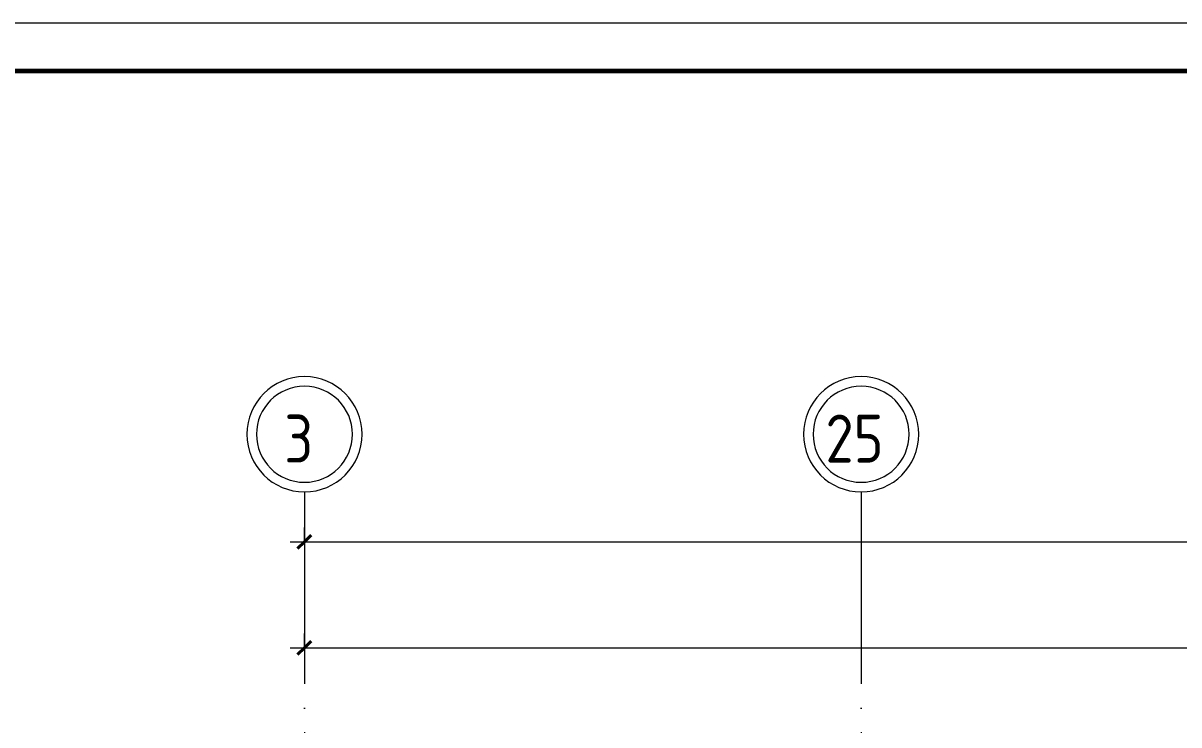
# Model space of a CAD drawing. Header units: millimetres. Extents: x -1073752 to 1436911, y -1379358 to 94781.
# Drawn here: x -1053799 to -1041757, y -867694 to -860388 of the extents above; entities that cross this region are included whole.
import ezdxf

# ---------------------------------------------------------------- set-up
doc = ezdxf.new("R2010")
doc.units = ezdxf.units.MM
doc.linetypes.add('ADSK_Линия сетки', pattern=[25, 20, -2.5, 0, -2.5])
for name, color, linetype, lineweight in [('Оси', 252, 'Continuous', 9), ('ОФ_рамка', 8, 'Continuous', 60), ('Размеры', 250, 'Continuous', 9)]:
    doc.layers.add(name, color=color, linetype=linetype, lineweight=lineweight)
doc.styles.add('GOST Common_2', font='', dxfattribs={"width": 0.9, "height": 250})
doc.styles.get('GOST Common_2').set_extended_font_data('GOST type B')

# ---------------------------------------------------------------- blocks, each defined once
blk = doc.blocks.new('1 этаж')
at = {"layer": 'Оси', "color": 251, "linetype": 'ADSK_Линия сетки', "ltscale": 100, "true_color": 0x636466}
for p, q in [((-58456, 32207), (-58456, 10956)), ((-52656, 32207), (-52656, 10956))]:
    blk.add_line(p, q, dxfattribs=at)
at = {"layer": 'Оси', "color": 251, "lineweight": 20, "true_color": 0x636466}
for centre, radius, start, end in [((-58456, 32807), 600, 0, 180), ((-52656, 32807), 600, 0, 180), ((-58456, 32807), 500, 0, 180), ((-52656, 32807), 500, 0, 180), ((-58456, 32807), 600, 180, 0), ((-58456, 32807), 500, 180, 0), ((-52656, 32807), 600, 180, 0), ((-52656, 32807), 500, 180, 0)]:
    blk.add_arc(centre, radius, start, end, dxfattribs=at)
at = {"layer": 'Размеры', "color": 251, "lineweight": 20, "true_color": 0x636466}
for p, q in [((-58456, 31688), (-58456, 31838)), ((-58606, 31688), (-4706, 31688)), ((-58456, 31688), (-58456, 31638)), ((-58456, 30583), (-58456, 30733)), ((-58606, 30583), (-34706, 30583)), ((-58456, 30583), (-58456, 30533))]:
    blk.add_line(p, q, dxfattribs=at)
at = {"layer": 'Размеры', "color": 251, "lineweight": 40, "true_color": 0x636466}
for p, q in [((-58456, 31688), (-58527, 31617)), ((-58456, 31688), (-58385, 31758)), ((-58456, 30583), (-58385, 30654)), ((-58456, 30583), (-58527, 30513))]:
    blk.add_line(p, q, dxfattribs=at)
at = {"layer": 'Оси', "color": 251, "true_color": 0x636466, "style": 'GOST Common_2', "width": 0.9}
for s, p in [('3', (-58667, 32512)), ('25', (-53028, 32512))]:
    blk.add_text(s, height=500, dxfattribs=at).set_placement(p)
blk = doc.blocks.new('А0')
at = {"layer": 'ОФ_рамка', "color": 0, "linetype": 'Continuous', "lineweight": 5, "ltscale": 100}
blk.add_lwpolyline([(341068, -309617), (222168, -309617)], dxfattribs=at)
at = {"layer": 'ОФ_рамка', "color": 0, "linetype": 'Continuous', "ltscale": 100}
blk.add_lwpolyline([(340568, -310117), (224168, -310117)], dxfattribs=at)

msp = doc.modelspace()

# ---------------------------------------------------------------- block references
msp.add_blockref('1 этаж', (-992411.4, -897475.7))
at = {"layer": 'ОФ_рамка', "color": 0, "lineweight": -2}
msp.add_blockref('А0', (-1293843.1, -550771.2), dxfattribs=at)

doc.saveas('drawing.dxf')
